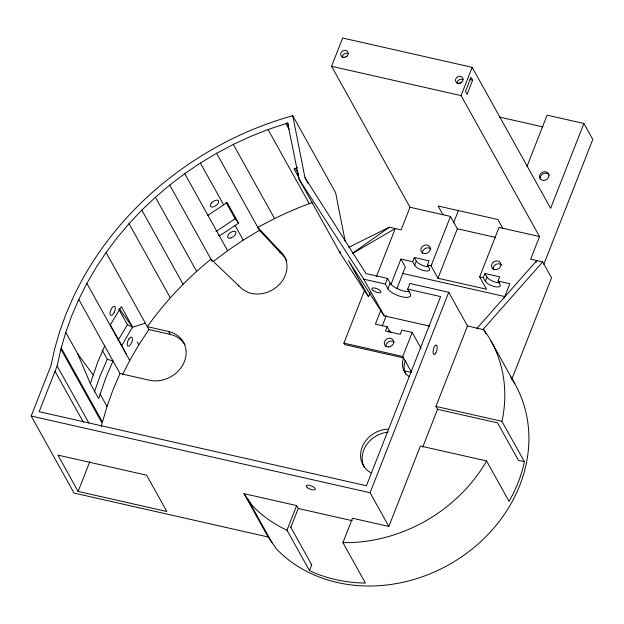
<?xml version="1.0" encoding="UTF-8"?>
<svg xmlns="http://www.w3.org/2000/svg" width="624" height="624" viewBox="0 0 624 624"><rect width="100%" height="100%" fill="white"/><g stroke="black" fill="none" stroke-linecap="round" stroke-linejoin="round"><path stroke-width="0.94" d="M352.232 520.697L298.249 508.482L296.634 505.573L243.984 493.662L252.494 505.885L258.414 511.547A146.164 125.549 -29.1 0 0 285.004 529.308L286.978 530.189L309.457 570.593L314.956 573.058A146.164 125.549 -29.1 0 0 364.416 583.066L365.407 583.058L342.919 542.662L352.505 518.224L388.853 526.445L420.412 446.004L486.533 460.918L509.02 501.314L511.243 497.422A146.164 125.549 -29.1 0 0 523.481 465.886L524.394 461.698L501.907 421.294L502.757 417.401A146.164 125.549 -29.1 0 0 486.634 333.793L483.67 329.644L467.493 325.985L448.734 292.274L409.874 283.475L407.659 289.13L410.288 293.857A12.34 4.376 21.4 0 1 402.176 296.845A12.34 4.376 21.4 0 1 387.917 288.795L385.289 284.068L363.8 279.209L299.083 179.252L287.648 122.99L268.008 129.503L250.481 136.492L233.321 144.433L216.598 153.293L200.382 163.051L184.735 173.651L169.72 185.063L155.399 197.239L141.82 210.124L129.035 223.673L117.109 237.838L106.072 252.548L95.979 267.758L86.869 283.405L78.78 299.426L71.729 315.76L65.762 332.342L60.895 349.105L57.143 365.976L39.14 411.684L366.421 485.745L440.622 296.595L407.659 289.13M101.33 426.886L102.141 423.212L60.895 349.105M405.187 360.812L404.063 365.344L404.227 369.837L405.655 373.979M102.211 350.126L107.297 359.268L113.03 360.976L105.986 377.302L98.662 398.549L90.332 383.581L77.774 353.925L65.762 332.342M112.718 390.601L107.016 406.458L102.476 422.066L61.23 347.95M90.332 383.581L97.656 362.341L104.699 346.008M94.333 392.005L100.105 375.96L107.297 359.268M510.744 377.099A146.164 125.549 -29.1 0 1 470.129 550.618A146.164 125.549 -29.1 0 1 282.524 554.853L276.596 549.19L268.086 536.968L74.069 493.061L31.2 416.044L50.942 365.711L54.772 348.473L59.748 331.352L65.848 314.418L73.047 297.726A307.765 264.358 -29.1 0 1 151.32 193.331C191.802 157.24 240.458 130.182 292.773 115.729L335.642 192.746L345.181 241.301M495.659 237.432L457.361 228.766L450.489 216.419L410.015 207.254L331.555 66.3L342.646 38.025L472.173 67.337L550.625 208.291L583.9 123.474L547.108 115.144L526.929 166.577M409.461 376.693C403.026 373.043 400.881 364.572 403.564 357.911L344.698 344.588L343.886 343.13L364.525 290.527L368.519 296.696L370.102 292.64M376.483 276.393L395.249 228.54L352.576 253.445M410.015 207.254L401.138 229.874L389.368 227.214L348.668 247.338M286.978 530.189L296.634 505.573M385.289 284.068L387.504 278.413L366.015 273.554L304.941 177.614L292.773 115.729M309.457 570.593L311.719 564.829L290.854 527.335L298.249 508.482M511.781 379.322L551.577 277.891L542.685 261.908L530.657 259.186L539.534 236.566L461.074 95.612L472.173 67.337M387.917 288.795L390.133 283.14L387.504 278.413M381.061 309.644L375.391 324.098L387.169 326.765L389.189 330.392A8.12 2.878 21.4 0 0 391.186 332.436M390.983 284.357L400.904 259.069L412.682 261.729L414.703 265.364A8.12 2.878 21.4 0 0 424.086 270.66A8.12 2.878 21.4 0 0 429.421 268.694L427.401 265.06L429.062 260.824L414.344 257.494L412.682 261.729M472.633 80.215L467.087 94.357L465.465 91.447L471.011 77.314L472.633 80.215L469.872 79.591M382.317 325.767L386.217 315.83M396.848 288.74L405.35 267.056L400.904 259.069M387.169 326.765L385.499 331.001L400.218 334.331L401.887 330.096L412.191 332.42L421.083 348.41M388.526 332.093L389.189 330.392M414.703 265.364L416.364 261.121L414.344 257.494M539.534 236.566L499.06 227.409L479.645 276.884L486.525 289.24L437.954 278.249L431.075 265.894L450.489 216.419M453.554 222.916L458.523 210.249M404.056 370.726L411.653 372.442L402.761 356.46L412.191 332.42M437.954 278.249L457.361 228.766M388.853 526.445L370.087 492.734L448.734 292.274M483.327 277.719L484.988 273.476L499.707 276.806L498.046 281.05L500.066 284.684A8.12 2.878 21.4 0 1 494.731 286.65A8.12 2.878 21.4 0 1 485.347 281.354L483.327 277.719L479.645 276.884M524.394 461.698L518.435 460.348L497.562 422.861L437.557 409.328L435.942 406.427L467.493 325.985M485.347 281.354L487.009 277.111L484.988 273.476M422.729 447.112L437.557 409.328M504.145 298.163L509.816 283.717L498.046 281.05M536.086 262.384L536.796 260.575L476.533 328.825M543.816 264.311L592.8 139.456L583.9 123.474M78.101 491.431L57.946 455.122L146.609 475.184L166.834 511.516L78.101 491.431L89.84 461.62M112.983 389.875L120.026 373.542L78.78 299.426M122.499 374.759L129.737 360.43L138.848 344.783L148.941 329.566L106.072 252.548M486.533 460.918L484.458 464.545A146.164 125.549 -29.1 0 1 350.649 542.599L342.919 542.662M118.014 340.408L127.405 324.706L118.677 309.028M126.142 353.964L121.781 345.532L130.72 330.174L132.647 327.28L145.345 323.099M312.827 202.41C293.787 209.056 275.488 217.659 257.852 227.409L283.023 254.296A27.214 23.377 -29.1 0 1 279.864 283.912A27.214 23.377 -29.1 0 1 248.196 292.453L242.603 289.442L210.974 259.178C186.857 278.694 165.313 301.376 147.326 326.664L168.581 331.477L170.204 334.378A27.994 24.04 -29.1 0 1 184.907 344.791M483.062 329.433L542.685 261.908M213.338 261.511L227.604 250.669L243.251 240.068L259.467 230.318L284.638 257.197A27.214 23.377 -29.1 0 1 286.837 260.98M353.254 252.759L389.368 227.214M207.909 215.288L227.12 202.543L238.61 223.174L219.398 235.919L218.252 234.452M215.951 231.512L235.147 218.743L238.61 223.174M297.547 167.684L293.966 168.893L299.146 178.199M435.942 406.427L501.907 421.294M331.555 66.3L461.074 95.612M499.231 117.016L542.864 126.89M427.401 265.06L431.075 265.894M402.332 273.367L505.385 296.681M368.519 296.696L348.457 260.653L384.181 315.83L429.71 326.134M343.886 343.13L402.761 356.46M148.941 329.566L170.204 334.378M120.026 373.542L149.464 380.203A27.994 24.04 -29.1 0 0 184.392 361.577A27.994 24.04 -29.1 0 0 168.581 331.477M31.2 416.044L370.087 492.734M290.105 526.999L290.854 527.335M310.97 564.494L311.719 564.829M127.405 324.706L132.647 327.28L121.407 306.618L110.292 324.901L121.781 345.532M300.409 180.625L299.083 179.252L340.33 253.367L365.329 291.985L364.525 290.527M77.774 353.925L93.124 374.923M119.262 308.716L132.647 327.28M502.741 228.244L497.882 219.523L438.126 205.998L442.985 214.718M490.706 340.439L514.808 383.744M483.67 329.644L486.034 333.887M285.839 123.497L289.154 129.457M363.8 279.209L384.181 315.83M304.941 177.614L308.24 183.534M295.331 168.535L298.631 174.463M268.008 129.503L309.254 203.611M233.321 144.433L274.568 218.548M278.655 249.935L280.277 252.845M216.598 153.293L259.467 230.318M225.966 202.238L235.147 218.743M200.382 163.051L223.556 204.688M235.045 225.319L243.251 240.068M184.735 173.651L227.604 250.669M238.243 285.09L239.047 286.541M169.72 185.063L212.183 261.355M155.399 197.239L196.646 271.346M141.82 210.124L183.066 284.232M129.035 223.673L170.29 297.788M247.946 499.348L272.048 542.654M243.984 493.662L268.086 536.968M137.233 341.874L138.848 344.783M86.869 283.405L129.737 360.43M100.019 393.884L107.016 406.458M57.143 365.976L88.912 423.056M54.998 371.249L83.444 422.362M287.648 122.99L288.686 125.713M339.971 251.519L340.33 253.367M409.57 291.72A12.34 4.376 21.4 0 1 390.133 283.14M371.069 472.852A25.982 22.316 -29.1 0 1 362.185 447.057A25.982 22.316 -29.1 0 1 388.206 429.156M364.424 467.516A25.982 22.316 -29.1 0 1 387.956 432.175M499.801 282.758A8.12 2.878 21.4 0 1 487.009 277.111M427.58 266.729A8.12 2.878 21.4 0 1 416.364 261.121M493.194 269.412A4.875 4.189 -29.1 0 1 495.901 264.451A4.875 4.189 -29.1 0 1 501.501 264.982M422.549 253.422A4.875 4.189 -29.1 0 1 425.256 248.461A4.875 4.189 -29.1 0 1 430.849 248.992M385.944 346.726A4.875 4.189 -29.1 0 1 388.651 341.765A4.875 4.189 -29.1 0 1 394.243 342.295M540.353 178.768A4.875 4.189 -29.1 0 1 543.644 173.534A4.875 4.189 -29.1 0 1 549.307 175.219M460.106 83.234A3.9 3.346 -29.1 0 1 461.885 82.282M457.158 83.717A3.9 3.346 -29.1 0 1 458.89 80.012A3.9 3.346 -29.1 0 1 463.078 79.646M346.141 56.675A3.9 3.346 -29.1 0 1 347.084 56.3M342.358 57.736A3.9 3.346 -29.1 0 1 344.089 54.031A3.9 3.346 -29.1 0 1 348.278 53.664M114.379 312.094L113.794 313.193A4.875 2.051 -67.9 0 1 110.027 313.466A4.875 2.051 -67.9 0 1 113.771 306.353A4.875 2.051 -67.9 0 1 114.379 312.094M128.903 339.019L128.294 340.072A4.875 2.051 -67.9 0 0 128.505 346.242A4.875 2.051 -67.9 0 0 132.444 339.425A4.875 2.051 -67.9 0 0 128.903 339.019M211.435 203.096L210.795 204.009A4.875 2.48 -35.9 0 0 214.258 206.599A4.875 2.48 -35.9 0 0 218.408 200.71A4.875 2.48 -35.9 0 0 211.435 203.096M373.199 290.542A4.875 1.724 21.4 0 0 380.843 292.274A4.875 1.724 21.4 0 0 375.203 288.14A4.875 1.724 21.4 0 0 373.199 290.542M435.872 352.981A4.875 1.802 -77.2 0 0 436.426 345.119A4.875 1.802 -77.2 0 0 433.095 351.242A4.875 1.802 -77.2 0 0 435.872 352.981M307.515 487.781A4.875 1.724 21.4 0 0 315.159 489.512A4.875 1.724 21.4 0 0 309.52 485.378A4.875 1.724 21.4 0 0 307.515 487.781M230.841 237.97A4.875 2.48 -35.9 0 0 235.833 231.988A4.875 2.48 -35.9 0 0 228.743 234.195A4.875 2.48 -35.9 0 0 230.841 237.97M495.768 269.607A4.875 4.189 -29.1 0 0 500.534 262.954A4.875 4.189 -29.1 0 0 492.398 263.188A4.875 4.189 -29.1 0 0 495.768 269.607M425.123 253.617A4.875 4.189 -29.1 0 0 429.881 246.971A4.875 4.189 -29.1 0 0 421.754 247.198A4.875 4.189 -29.1 0 0 425.123 253.617M388.518 346.921A4.875 4.189 -29.1 0 0 393.276 340.275A4.875 4.189 -29.1 0 0 385.148 340.501A4.875 4.189 -29.1 0 0 388.518 346.921M543.738 180.414A4.875 4.189 -29.1 0 0 548.504 173.761A4.875 4.189 -29.1 0 0 540.368 173.995A4.875 4.189 -29.1 0 0 543.738 180.414M458.89 83.288A3.9 3.346 -29.1 0 0 462.704 77.969A3.9 3.346 -29.1 0 0 456.199 78.156A3.9 3.346 -29.1 0 0 458.89 83.288M344.089 57.314A3.9 3.346 -29.1 0 0 347.903 51.995A3.9 3.346 -29.1 0 0 341.39 52.174A3.9 3.346 -29.1 0 0 344.089 57.314"/></g></svg>
